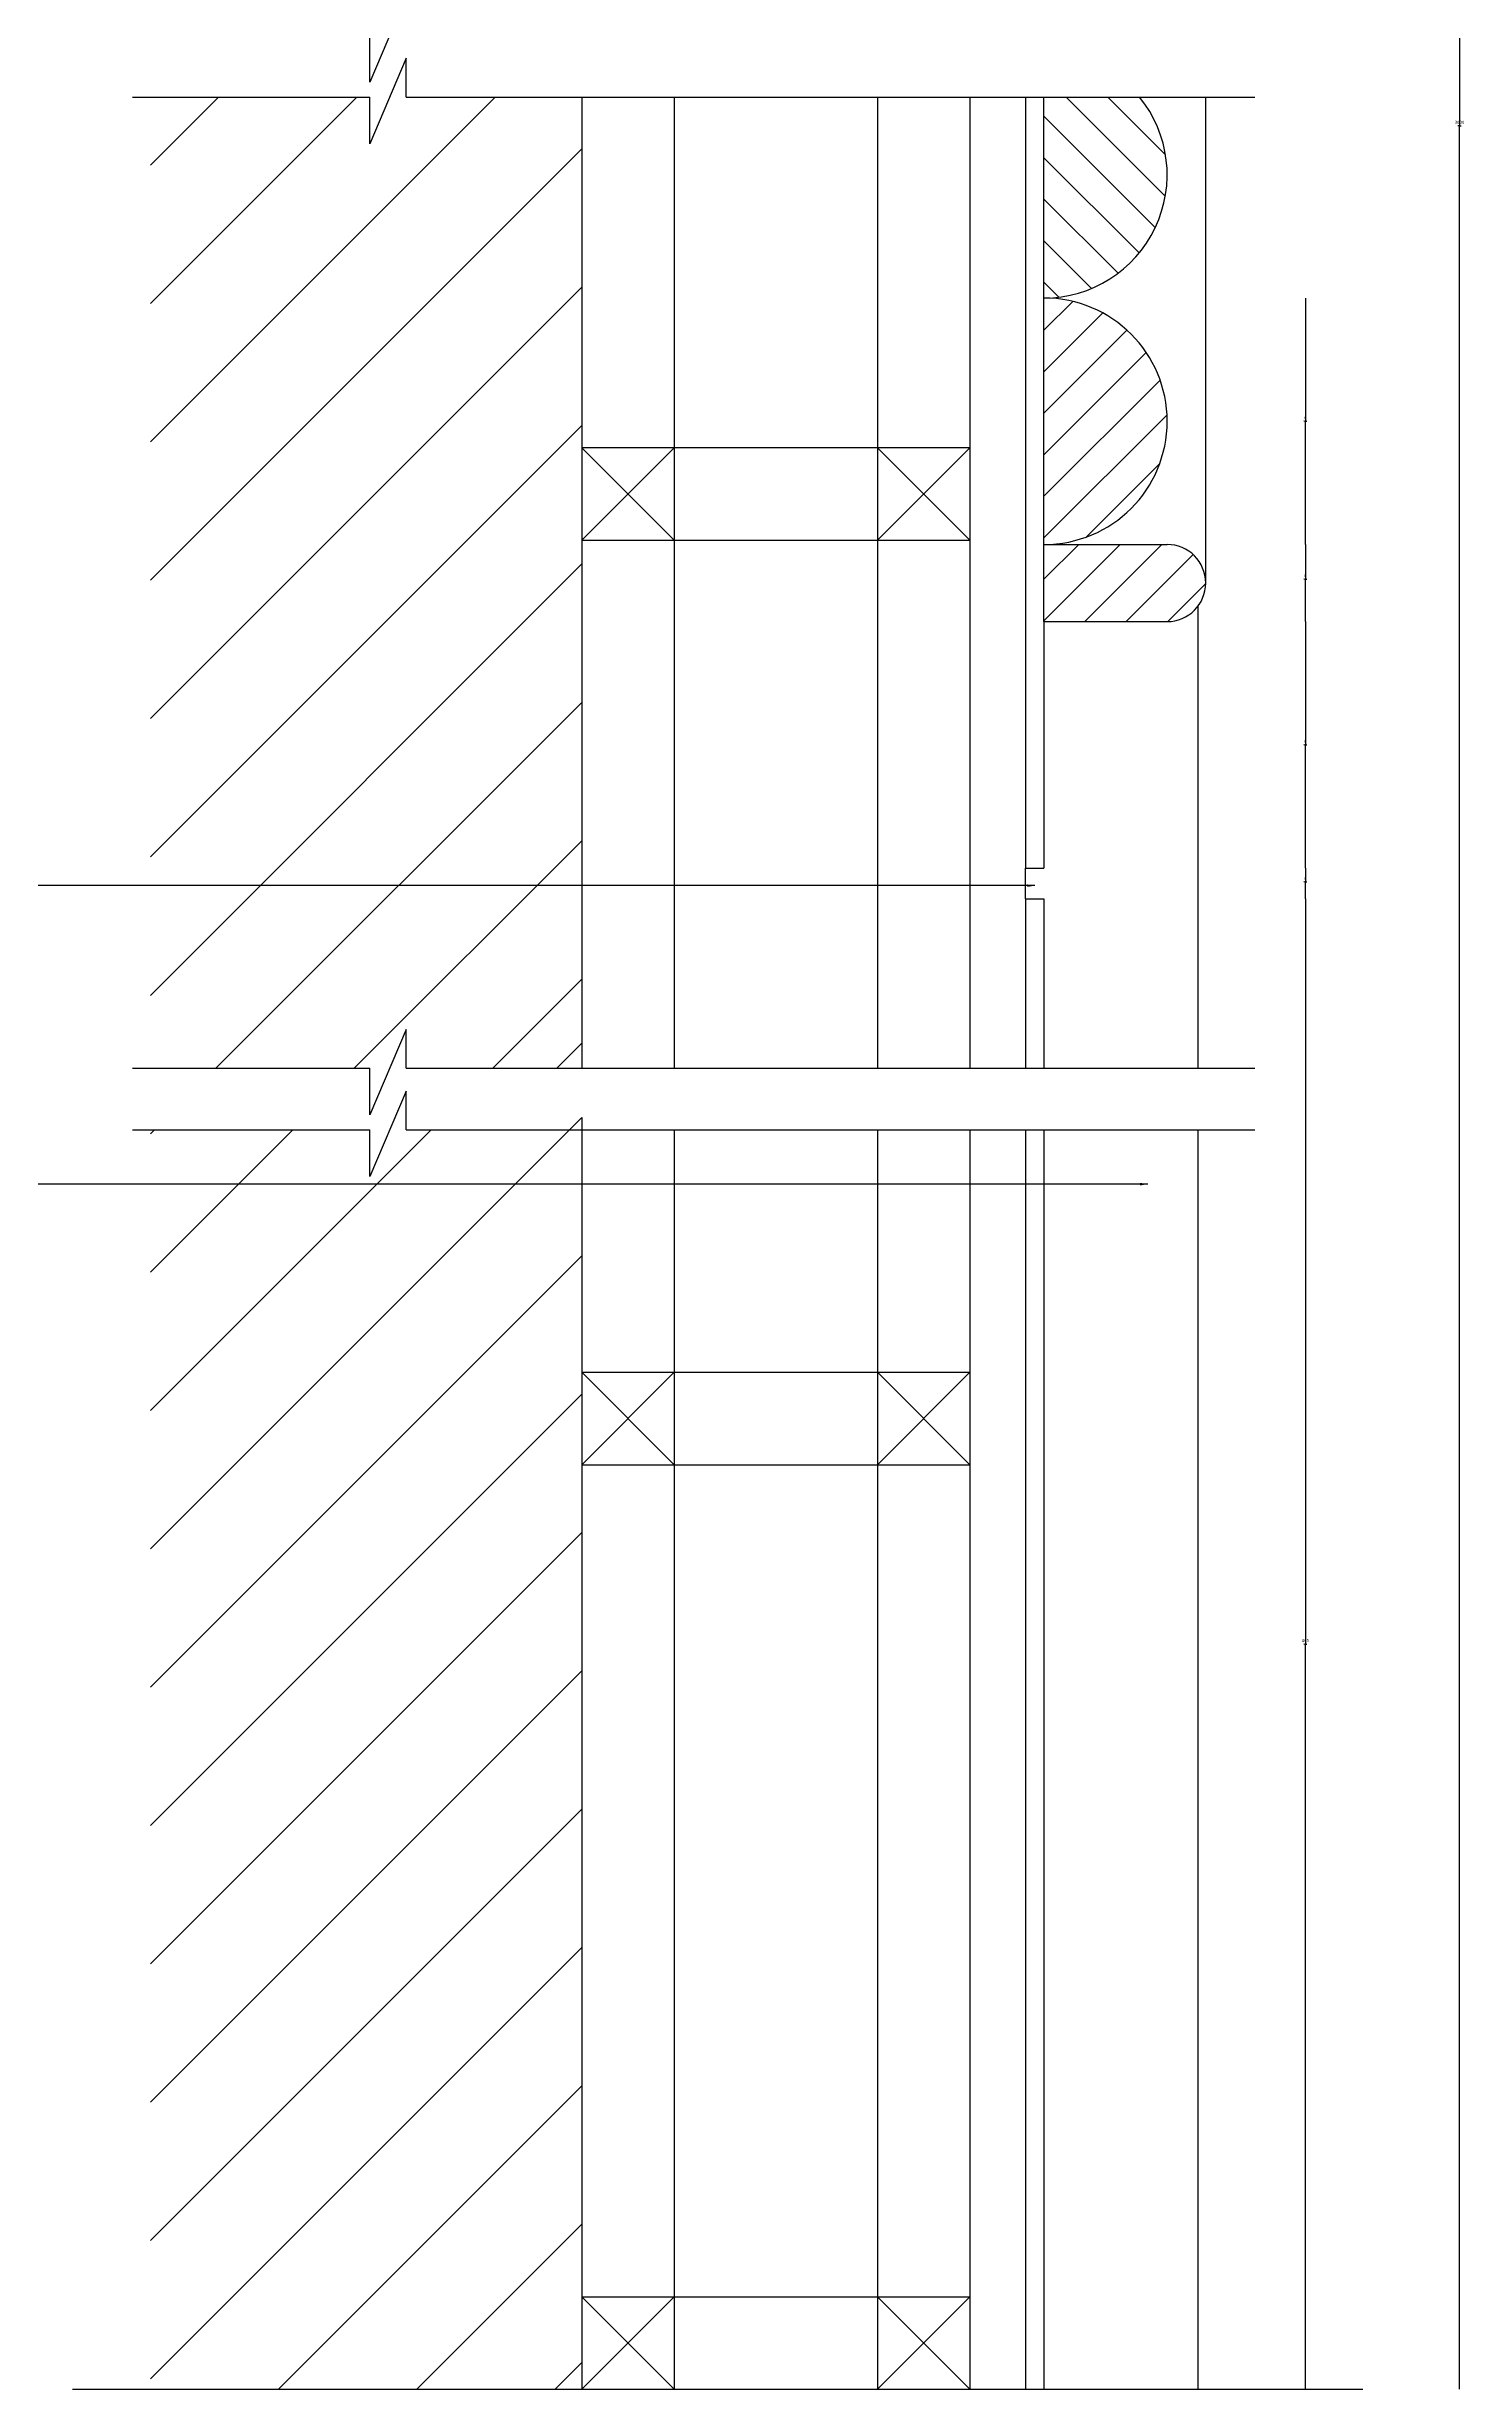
# Model space of a CAD drawing. Header units: metres. Extents: x 114865 to 117197, y -37099 to -34493.
# Drawn here: x 115239 to 115699, y -36594 to -35834 of the extents above; entities that cross this region are included whole.
import ezdxf

# ---------------------------------------------------------------- set-up
doc = ezdxf.new("R2010")
doc.units = ezdxf.units.M
for name, color, linetype in [('中线', 5, 'Continuous'), ('填充', 2, 'Continuous'), ('粗线', 7, 'Continuous'), ('细', 1, 'Continuous')]:
    doc.layers.add(name, color=color, linetype=linetype)
doc.dimstyles.get("Standard").update_dxf_attribs({"dimtxt": 2.5, "dimasz": 2.5, "dimexe": 1.25, "dimexo": 0.625, "dimtad": 1, "dimcen": 2.5, "dimazin": 3, "dimtfac": 1, "dimtmove": 0, "dimatfit": 3})

# ---------------------------------------------------------------- blocks, each defined once
blk = doc.blocks.new('_CLOSEDFILLED')
at = {"color": 0, "linetype": 'BYBLOCK'}
blk.add_solid([(-1, 0.2), (0, 0), (-1, -0.2)], dxfattribs=at)
blk = doc.blocks.new('*D26')
for p, q in [((115647.26, -36110.09), (115647.26, -36351.9)), ((115647.01, -36351.9), (115646.76, -36351.9)), ((115647.26, -36593.72), (115647.26, -36351.9)), ((115647.26, -36351.9), (115647.26, -36351.9)), ((115647.51, -36351.9), (115647.76, -36351.9))]:
    blk.add_line(p, q)
at = {"layer": 'Defpoints'}
for p in [(115647.26, -36110.09), (115647.26, -36351.9), (115647.26, -36593.72)]:
    blk.add_point(p, dxfattribs=at)
at = {"layer": '细', "xscale": 0.25, "yscale": 0.25}
blk.add_blockref('_CLOSEDFILLED', (115647.26, -36351.9), dxfattribs=at)
at = {"layer": '细', "xscale": 0.25, "yscale": 0.25, "rotation": 180}
blk.add_blockref('_CLOSEDFILLED', (115647.26, -36351.9), dxfattribs=at)
at = {"layer": '细', "insert": (115647.26, -36350.775), "char_height": 1, "attachment_point": 5}
blk.add_mtext('805', dxfattribs=at)
blk = doc.blocks.new('*D27')
for p, q in [((115647.01, -36104.56), (115646.76, -36104.56)), ((115647.26, -36100.09), (115647.26, -36104.56)), ((115647.26, -36110.09), (115647.26, -36104.56)), ((115647.26, -36104.56), (115647.26, -36104.56)), ((115647.51, -36104.56), (115647.76, -36104.56))]:
    blk.add_line(p, q)
at = {"layer": 'Defpoints'}
for p in [(115647.26, -36100.09), (115647.26, -36104.56), (115647.26, -36110.09)]:
    blk.add_point(p, dxfattribs=at)
at = {"layer": '细', "xscale": 0.25, "yscale": 0.25}
blk.add_blockref('_CLOSEDFILLED', (115647.26, -36104.56), dxfattribs=at)
at = {"layer": '细', "xscale": 0.25, "yscale": 0.25, "rotation": 180}
blk.add_blockref('_CLOSEDFILLED', (115647.26, -36104.56), dxfattribs=at)
at = {"layer": '细', "insert": (115647.26, -36103.435), "char_height": 1, "attachment_point": 5}
blk.add_mtext('0', dxfattribs=at)
blk = doc.blocks.new('*D28')
for p, q in [((115647.26, -36020.09), (115647.26, -36060.09)), ((115647.01, -36060.09), (115646.76, -36060.09)), ((115647.26, -36100.09), (115647.26, -36060.09)), ((115647.26, -36060.09), (115647.26, -36060.09)), ((115647.51, -36060.09), (115647.76, -36060.09))]:
    blk.add_line(p, q)
at = {"layer": 'Defpoints'}
for p in [(115647.26, -36020.09), (115647.26, -36060.09), (115647.26, -36100.09)]:
    blk.add_point(p, dxfattribs=at)
at = {"layer": '细', "xscale": 0.25, "yscale": 0.25}
blk.add_blockref('_CLOSEDFILLED', (115647.26, -36060.09), dxfattribs=at)
at = {"layer": '细', "xscale": 0.25, "yscale": 0.25, "rotation": 180}
blk.add_blockref('_CLOSEDFILLED', (115647.26, -36060.09), dxfattribs=at)
at = {"layer": '细', "insert": (115647.26, -36058.965), "char_height": 1, "attachment_point": 5}
blk.add_mtext('0', dxfattribs=at)
blk = doc.blocks.new('*D29')
for p, q in [((115647.26, -35995.09), (115647.26, -36006.32)), ((115647.01, -36006.32), (115646.76, -36006.32)), ((115647.26, -36020.09), (115647.26, -36006.32)), ((115647.26, -36006.32), (115647.26, -36006.32)), ((115647.51, -36006.32), (115647.76, -36006.32))]:
    blk.add_line(p, q)
at = {"layer": 'Defpoints'}
for p in [(115647.26, -35995.09), (115647.26, -36006.32), (115647.26, -36020.09)]:
    blk.add_point(p, dxfattribs=at)
at = {"layer": '细', "xscale": 0.25, "yscale": 0.25}
blk.add_blockref('_CLOSEDFILLED', (115647.26, -36006.32), dxfattribs=at)
at = {"layer": '细', "xscale": 0.25, "yscale": 0.25, "rotation": 180}
blk.add_blockref('_CLOSEDFILLED', (115647.26, -36006.32), dxfattribs=at)
at = {"layer": '细', "insert": (115647.26, -36005.195), "char_height": 1, "attachment_point": 5}
blk.add_mtext('0', dxfattribs=at)
blk = doc.blocks.new('*D30')
for p, q in [((115647.26, -35915.09), (115647.26, -35955.09)), ((115647.01, -35955.09), (115646.76, -35955.09)), ((115647.26, -35995.09), (115647.26, -35955.09)), ((115647.26, -35955.09), (115647.26, -35955.09)), ((115647.51, -35955.09), (115647.76, -35955.09))]:
    blk.add_line(p, q)
at = {"layer": 'Defpoints'}
for p in [(115647.26, -35915.09), (115647.26, -35955.09), (115647.26, -35995.09)]:
    blk.add_point(p, dxfattribs=at)
at = {"layer": '细', "xscale": 0.25, "yscale": 0.25}
blk.add_blockref('_CLOSEDFILLED', (115647.26, -35955.09), dxfattribs=at)
at = {"layer": '细', "xscale": 0.25, "yscale": 0.25, "rotation": 180}
blk.add_blockref('_CLOSEDFILLED', (115647.26, -35955.09), dxfattribs=at)
at = {"layer": '细', "insert": (115647.26, -35953.965), "char_height": 1, "attachment_point": 5}
blk.add_mtext('0', dxfattribs=at)
blk = doc.blocks.new('*D31')
for p, q in [((115697.26, -35124.62), (115697.26, -35859.17)), ((115697.01, -35859.17), (115696.76, -35859.17)), ((115697.26, -36593.72), (115697.26, -35859.17)), ((115697.26, -35859.17), (115697.26, -35859.17)), ((115697.51, -35859.17), (115697.76, -35859.17))]:
    blk.add_line(p, q)
at = {"layer": 'Defpoints'}
for p in [(115697.26, -35124.62), (115697.26, -35859.17), (115697.26, -36593.72)]:
    blk.add_point(p, dxfattribs=at)
at = {"layer": '细', "xscale": 0.25, "yscale": 0.25}
blk.add_blockref('_CLOSEDFILLED', (115697.26, -35859.17), dxfattribs=at)
at = {"layer": '细', "xscale": 0.25, "yscale": 0.25, "rotation": 180}
blk.add_blockref('_CLOSEDFILLED', (115697.26, -35859.17), dxfattribs=at)
at = {"layer": '细', "insert": (115697.26, -35858.045), "char_height": 1, "attachment_point": 5}
blk.add_mtext('3000', dxfattribs=at)

msp = doc.modelspace()

# ---------------------------------------------------------------- hatches: boundary and pattern name
at = {"layer": '填充'}
h = msp.add_hatch(dxfattribs=at)
h.set_pattern_fill('ANSI31', scale=3)
h.paths.add_polyline_path([(115562.39, -35915.09), (115562.39, -35995.09, 1)])
h = msp.add_hatch(dxfattribs=at)
h.set_pattern_fill('ANSI31', scale=3)
h.paths.add_polyline_path([(115602.39, -36020.09, 1), (115602.39, -35995.09), (115562.39, -35995.09), (115562.39, -36020.09)])

# ---------------------------------------------------------------- linework, layer by layer
at = {"layer": '中线'}
for p, q in [((115442.39, -35849.86), (115442.39, -36165.01)), ((115508.39, -35849.86), (115508.39, -36165.01)), ((115538.39, -35849.86), (115538.39, -36165.01)), ((115538.39, -35963.72), (115412.39, -35963.72)), ((115412.39, -35993.72), (115538.39, -35993.72)), ((115562.39, -35995.09), (115602.39, -35995.09)), ((115562.39, -36020.09), (115602.39, -36020.09)), ((115556.39, -36100.09), (115562.39, -36100.09)), ((115556.39, -36110.09), (115556.39, -36100.09)), ((115556.39, -36110.09), (115562.39, -36110.09)), ((115442.39, -36185.01), (115442.39, -36593.72)), ((115508.39, -36185.01), (115508.39, -36593.72)), ((115538.39, -36185.01), (115538.39, -36593.72)), ((115412.39, -36263.72), (115538.39, -36263.72)), ((115412.39, -36293.72), (115538.39, -36293.72)), ((115412.39, -36563.72), (115538.39, -36563.72)), ((115412.39, -36593.72), (115538.39, -36593.72))]:
    msp.add_line(p, q, dxfattribs=at)
for centre, radius, end in [((115562.39, -35875.09), 40, 39.11), ((115562.39, -35955.09), 40, 90), ((115602.39, -36007.59), 12.5, 90)]:
    msp.add_arc(centre, radius, 270, end, dxfattribs=at)
at = {"layer": '填充'}
for p, q in [((115272.39, -35961.79), (115384.32, -35849.86)), ((115272.39, -35916.89), (115339.42, -35849.86)), ((115272.39, -35871.99), (115294.52, -35849.86)), ((115569.64, -35849.86), (115601.79, -35882)), ((115583.11, -35849.86), (115601.86, -35868.6)), ((115562.39, -35856.07), (115598.53, -35892.22)), ((115272.39, -36006.69), (115412.39, -35866.69)), ((115562.39, -35869.54), (115593.31, -35900.46)), ((115562.39, -35883.01), (115586.43, -35907.05)), ((115562.39, -35896.48), (115577.87, -35911.97)), ((115272.39, -36051.59), (115412.39, -35911.59)), ((115562.39, -35909.95), (115567.23, -35914.79)), ((115272.39, -36096.49), (115412.39, -35956.49)), ((115272.39, -36141.39), (115412.39, -36001.39)), ((115293.68, -36165.01), (115412.39, -36046.3)), ((115338.58, -36165.01), (115412.39, -36091.2)), ((115383.48, -36165.01), (115412.39, -36136.1)), ((115404.32, -36165.01), (115412.39, -36156.94)), ((115272.39, -36321), (115412.39, -36181)), ((115272.39, -36276.1), (115363.48, -36185.01)), ((115272.39, -36231.2), (115318.58, -36185.01)), ((115272.39, -36186.3), (115273.68, -36185.01)), ((115272.39, -36365.9), (115412.39, -36225.9)), ((115272.39, -36410.8), (115412.39, -36270.8)), ((115272.39, -36455.7), (115412.39, -36315.7)), ((115272.39, -36500.6), (115412.39, -36360.6)), ((115272.39, -36545.51), (115412.39, -36405.51)), ((115272.39, -36590.41), (115412.39, -36450.41)), ((115313.98, -36593.72), (115412.39, -36495.31)), ((115358.88, -36593.72), (115412.39, -36540.21)), ((115403.78, -36593.72), (115412.39, -36585.11))]:
    msp.add_line(p, q, dxfattribs=at)
at = {"layer": '粗线'}
for p, q in [((115412.39, -35849.86), (115412.39, -36165.01)), ((115412.39, -36181), (115412.39, -36593.72)), ((115247.12, -36593.72), (115665.9, -36593.72))]:
    msp.add_line(p, q, dxfattribs=at)
at = {"layer": '细'}
for p, q in [((115355.41, -35817.29), (115343.56, -35845.06)), ((115343.56, -35845.06), (115343.56, -35829.86)), ((115355.41, -35837.29), (115343.56, -35865.06)), ((115355.41, -35849.86), (115355.41, -35837.29)), ((115266.59, -35849.86), (115343.56, -35849.86)), ((115343.56, -35865.06), (115343.56, -35849.86)), ((115355.41, -35849.86), (115630.87, -35849.86)), ((115556.39, -35849.86), (115556.39, -36100.09)), ((115562.39, -35995.09), (115562.39, -35849.86)), ((115562.39, -35915.09), (115562.39, -35849.86)), ((115614.89, -36007.59), (115614.89, -35849.86)), ((115562.39, -36020.09), (115562.39, -35915.09)), ((115412.39, -35993.72), (115442.39, -35963.72)), ((115412.39, -35963.72), (115442.39, -35993.72)), ((115508.39, -35963.72), (115538.39, -35993.72)), ((115508.39, -35993.72), (115538.39, -35963.72)), ((115612.39, -36015.09), (115612.39, -36165.01)), ((115562.39, -36020.09), (115562.39, -36100.09)), ((115556.39, -36110.09), (115556.39, -36165.01)), ((115562.39, -36110.09), (115562.39, -36165.01)), ((115355.41, -36152.44), (115343.56, -36180.21)), ((115355.41, -36165.01), (115355.41, -36152.44)), ((115266.59, -36165.01), (115343.56, -36165.01)), ((115343.56, -36180.21), (115343.56, -36165.01)), ((115355.41, -36165.01), (115630.87, -36165.01)), ((115355.41, -36172.44), (115343.56, -36200.21)), ((115355.41, -36185.01), (115355.41, -36172.44)), ((115266.59, -36185.01), (115343.56, -36185.01)), ((115343.56, -36200.21), (115343.56, -36185.01)), ((115355.41, -36185.01), (115630.87, -36185.01)), ((115556.39, -36185.01), (115556.39, -36593.72)), ((115562.39, -36185.01), (115562.39, -36593.72)), ((115612.39, -36185.01), (115612.39, -36593.72)), ((115412.39, -36263.72), (115442.39, -36293.72)), ((115412.39, -36293.72), (115442.39, -36263.72)), ((115508.39, -36293.72), (115538.39, -36263.72)), ((115508.39, -36263.72), (115538.39, -36293.72)), ((115412.39, -36593.72), (115442.39, -36563.72)), ((115412.39, -36563.72), (115442.39, -36593.72)), ((115508.39, -36563.72), (115538.39, -36593.72)), ((115508.39, -36593.72), (115538.39, -36563.72))]:
    msp.add_line(p, q, dxfattribs=at)

# ---------------------------------------------------------------- dimensions: what is measured, and where the dimension line sits
for base, p1, p2, text, picture, middle in [((115697.26, -35859.17), (115697.26, -35124.62), (115697.26, -36593.72), '3000', '*D31', (115697.26, -35858.045)), ((115647.26, -36351.9), (115647.26, -36593.72), (115647.26, -36110.09), '805', '*D26', (115647.26, -36350.775))]:
    dim = msp.add_linear_dim(base=base, p1=p1, p2=p2, text=text, dimstyle='Standard', dxfattribs=at)
    dim.commit()
    dim.dimension.update_dxf_attribs({"geometry": picture, "text_midpoint": middle})
for base, p1, p2, picture, middle in [((115647.26, -35955.09), (115647.26, -35995.09), (115647.26, -35915.09), '*D30', (115647.26, -35953.965)), ((115647.26, -36006.32), (115647.26, -36020.09), (115647.26, -35995.09), '*D29', (115647.26, -36005.195)), ((115647.26, -36060.09), (115647.26, -36100.09), (115647.26, -36020.09), '*D28', (115647.26, -36058.965)), ((115647.26, -36104.56), (115647.26, -36110.09), (115647.26, -36100.09), '*D27', (115647.26, -36103.435))]:
    dim = msp.add_linear_dim(base=base, p1=p1, p2=p2, dimstyle='Standard', dxfattribs=at)
    dim.commit()
    dim.dimension.update_dxf_attribs({"geometry": picture, "text_midpoint": middle})

# ---------------------------------------------------------------- leaders
for points in [[(115559.47, -36105.79), (114865.49, -36105.79)], [(115596.12, -36202.66), (114865.49, -36202.66)]]:
    msp.add_leader(points, dimstyle='Standard', dxfattribs=at)

doc.saveas('drawing.dxf')
